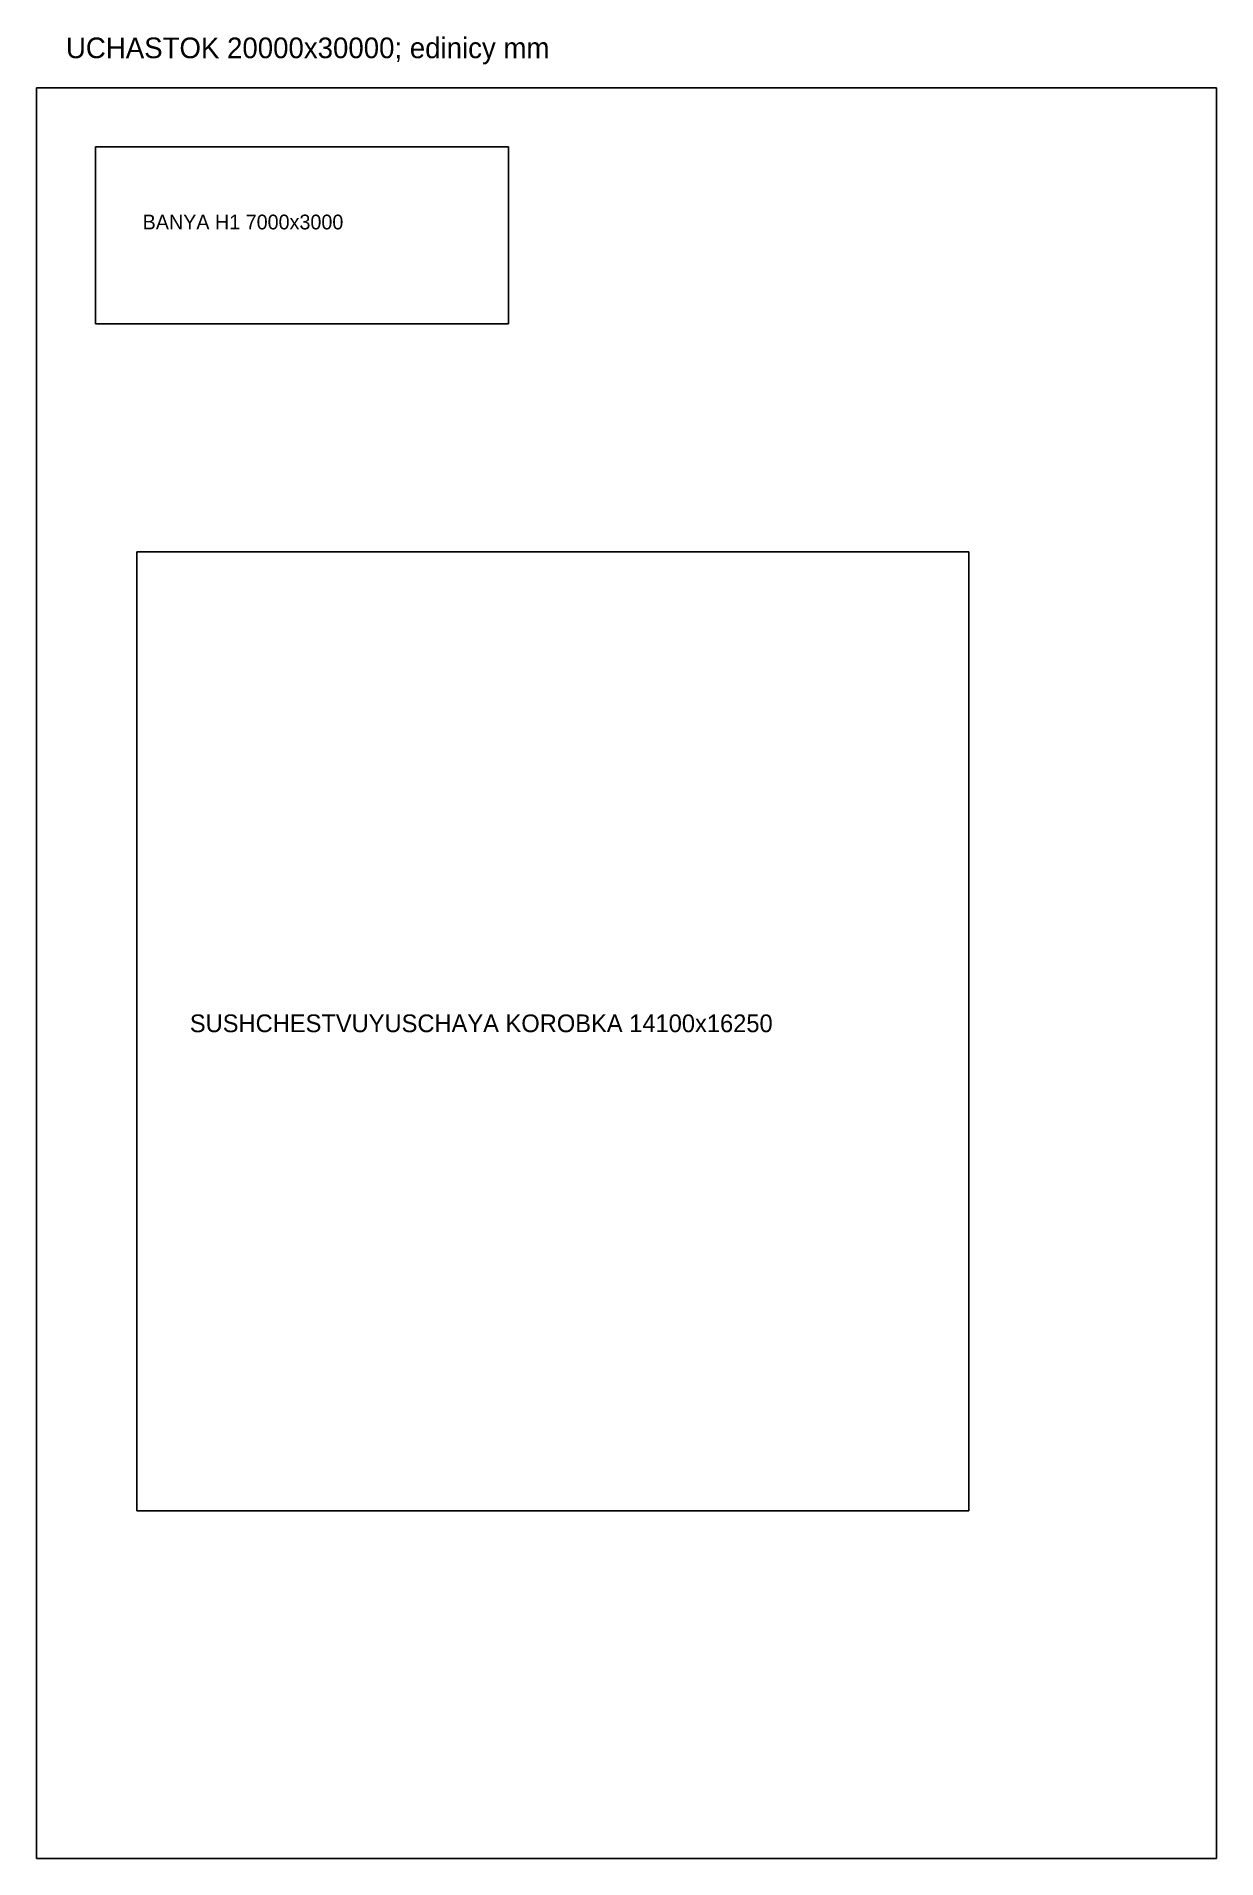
# Model space of a CAD drawing. Header units: millimetres. Extents: x 0 to 20000, y 0 to 30869.
import ezdxf

# ---------------------------------------------------------------- set-up
doc = ezdxf.new("R2010")
doc.units = ezdxf.units.MM
doc.layers.add('A-H1-NEW', color=1, linetype='CONTINUOUS')
doc.layers.add('A-TEXT', color=7, linetype='CONTINUOUS')

msp = doc.modelspace()

# ---------------------------------------------------------------- linework, layer by layer
at = {"layer": 'A-H1-NEW'}
for p, q in [((20000, 30000), (0, 30000)), ((0, 30000), (0, 0)), ((20000, 0), (20000, 30000)), ((8000, 29000), (1000, 29000)), ((1000, 29000), (1000, 26000)), ((8000, 26000), (8000, 29000)), ((1000, 26000), (8000, 26000)), ((15800, 22140), (1700, 22140)), ((1700, 22140), (1700, 5890)), ((15800, 5890), (15800, 22140)), ((1700, 5890), (15800, 5890)), ((0, 0), (20000, 0))]:
    msp.add_line(p, q, dxfattribs=at)

# ---------------------------------------------------------------- texts
at = {"layer": 'A-TEXT'}
for s, height, p in [('UCHASTOK 20000x30000; edinicy mm', 350, (500, 30500)), ('BANYA H1 7000x3000', 250, (1800, 27600)), ('SUSHCHESTVUYUSCHAYA KOROBKA 14100x16250', 300, (2600, 14000))]:
    msp.add_text(s, height=height, dxfattribs=at).set_placement(p)

doc.saveas('drawing.dxf')
